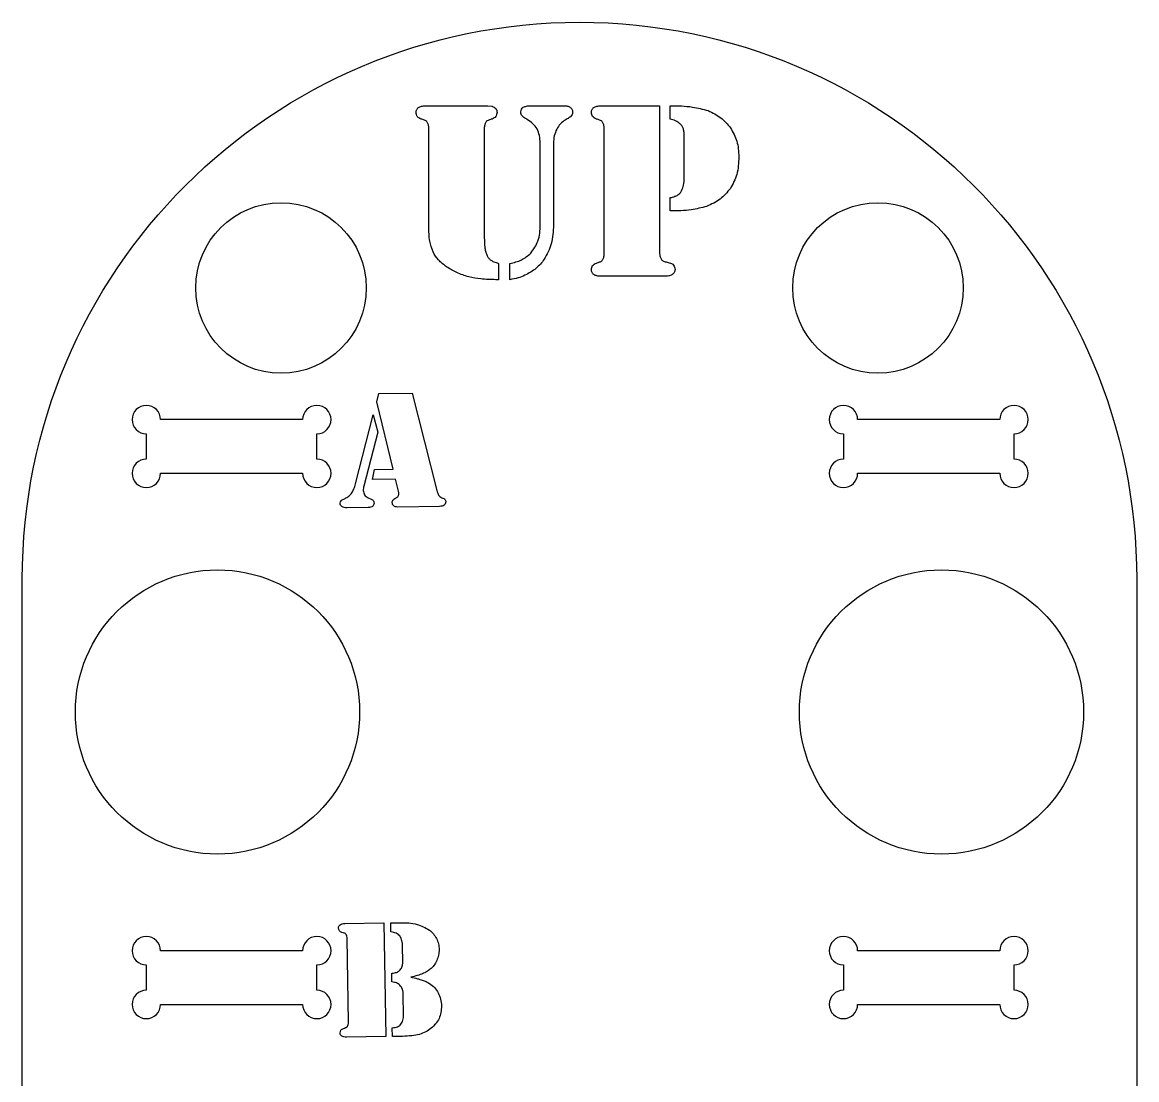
# Model space of a CAD drawing. Header units: inches. Extents: x -2.5 to 28.8, y -4.6 to 15.6.
# Drawn here: x -2.549 to 2.351, y 10.173 to 14.824 of the extents above; entities that cross this region are included whole.
import ezdxf

# ---------------------------------------------------------------- set-up
doc = ezdxf.new("R2010")
doc.units = ezdxf.units.IN
doc.header["$MEASUREMENT"] = 0
doc.layers.get('0').update_dxf_attribs({"lineweight": 0})

# ---------------------------------------------------------------- blocks, each defined once
blk = doc.blocks.new('Block_1')
at = {"color": 18, "lineweight": 25, "true_color": 0x000000}
for p, q in [((-0.7762, 14.4564), (-0.5025, 14.4564)), ((-0.5025, 14.4564), (-0.4828, 14.4542)), ((-0.3119, 14.4564), (-0.1773, 14.4564)), ((-0.0053, 14.4564), (0.2535, 14.4564)), ((0.2535, 14.4564), (0.2535, 13.8108)), ((0.2997, 14.3971), (0.2997, 14.4564)), ((-0.7613, 13.9256), (-0.7613, 14.3564)), ((-0.5174, 14.3564), (-0.5174, 13.8954)), ((0.0095, 13.8064), (0.0095, 14.3564)), ((0.3617, 14.1405), (0.3617, 14.3163)), ((-0.2712, 13.9333), (-0.2712, 14.2916)), ((-0.213, 14.2916), (-0.213, 13.9328)), ((0.3002, 13.9938), (0.3002, 14.0526)), ((-0.4553, 13.7635), (-0.4553, 13.6916)), ((-0.4047, 13.6916), (-0.4047, 13.7635)), ((-0.4553, 13.6916), (-0.4674, 13.6916)), ((0.2727, 13.7064), (-0.0053, 13.7064)), ((-0.9903, 13.1544), (-0.9817, 13.1904)), ((-0.9817, 13.1904), (-0.8341, 13.1927)), ((-0.8341, 13.1927), (-0.7256, 12.7639)), ((-0.9183, 12.8576), (-0.9903, 13.1544)), ((-1.0836, 12.7939), (-1.0055, 13.097)), ((-1.0055, 13.097), (-0.9857, 13.0214)), ((-0.9857, 13.0214), (-1.0468, 12.7838)), ((-1.0095, 12.8126), (-1.0003, 12.8564)), ((-1.0003, 12.8564), (-0.9183, 12.8576)), ((-0.9074, 12.8142), (-1.0095, 12.8126)), ((-0.8948, 12.7613), (-0.9074, 12.8142)), ((-1.0273, 12.7321), (-1.0144, 12.7265)), ((-0.715, 12.6945), (-0.8978, 12.6916)), ((-1.0285, 12.6896), (-1.1215, 12.6882)), ((-1.1311, 10.8597), (-0.9586, 10.8623)), ((-0.9586, 10.8623), (-0.9509, 10.3624)), ((-0.929, 10.8628), (-0.8868, 10.8634)), ((-0.9283, 10.8225), (-0.929, 10.8628)), ((-1.1145, 10.4265), (-1.1202, 10.7931)), ((-0.876, 10.6841), (-0.8773, 10.7676)), ((-0.9238, 10.6028), (-0.9244, 10.6409)), ((-0.8725, 10.4589), (-0.8738, 10.542)), ((-0.9212, 10.3629), (-0.9218, 10.4013)), ((-0.9509, 10.3624), (-1.1234, 10.3597)), ((-0.8776, 10.3635), (-0.9212, 10.3629))]:
    blk.add_line(p, q, dxfattribs=at)
for centre, radius in [((-1.4112, 13.6553), 0.375), ((1.2135, 13.6553), 0.375), ((-1.6905, 11.79), 0.625), ((1.4928, 11.79), 0.625)]:
    blk.add_circle(centre, radius, dxfattribs=at)
for points, knots in [([(0.4041, 5.9291), (0.3696, 5.9291), (0.3416, 5.9571), (0.3416, 5.9916), (0.3416, 6.0261), (0.3696, 6.0541), (0.4041, 6.0541), (0.4386, 6.0541), (0.4666, 6.0261), (0.4666, 5.9916), (0.4666, 5.9916), (0.5778, 5.9916), (0.5778, 5.9916), (0.5778, 6.0261), (0.6058, 6.0541), (0.6403, 6.0541), (0.6748, 6.0541), (0.7028, 6.0261), (0.7028, 5.9916), (0.7028, 5.9571), (0.6748, 5.9291), (0.6403, 5.9291), (0.6403, 5.9291), (0.6403, -3.9621), (0.6403, -3.9621), (1.6589, -3.6398), (2.3512, -2.6946), (2.3512, -1.6262), (2.3512, -1.6262), (2.3512, 12.3738), (2.3512, 12.3738), (2.3512, 13.7268), (1.2543, 14.8238), (-0.0988, 14.8238), (-1.4519, 14.8238), (-2.5488, 13.7268), (-2.5488, 12.3738), (-2.5488, 12.3738), (-2.5488, -1.6262), (-2.5488, -1.6262), (-2.5488, -2.6969), (-1.8537, -3.6435), (-0.8321, -3.9639), (-0.8321, -3.9639), (-0.8321, 5.9291), (-0.8321, 5.9291), (-0.8667, 5.9291), (-0.8946, 5.9571), (-0.8946, 5.9916), (-0.8946, 6.0261), (-0.8667, 6.0541), (-0.8321, 6.0541), (-0.7976, 6.0541), (-0.7696, 6.0261), (-0.7696, 5.9916), (-0.7696, 5.9916), (-0.6584, 5.9916), (-0.6584, 5.9916), (-0.6584, 6.0261), (-0.6304, 6.0541), (-0.5959, 6.0541), (-0.5614, 6.0541), (-0.5334, 6.0261), (-0.5334, 5.9916), (-0.5334, 5.9571), (-0.5614, 5.9291), (-0.5959, 5.9291), (-0.5959, 5.9291), (-0.5959, -3.8206), (-0.5959, -3.8206), (-0.2667, -3.8952), (0.0751, -3.8948), (0.4041, -3.8193), (0.4041, -3.8193), (0.4041, 5.9291), (0.4041, 5.9291)], [0, 0, 0, 0, 1, 1, 1, 2, 2, 2, 3, 3, 3, 4, 4, 4, 5, 5, 5, 6, 6, 6, 7, 7, 7, 8, 8, 8, 9, 9, 9, 10, 10, 10, 11, 11, 11, 12, 12, 12, 13, 13, 13, 14, 14, 14, 15, 15, 15, 16, 16, 16, 17, 17, 17, 18, 18, 18, 19, 19, 19, 20, 20, 20, 21, 21, 21, 22, 22, 22, 23, 23, 23, 24, 24, 24, 25, 25, 25, 25]), ([(-0.8067, 14.449), (-0.8024, 14.4511), (-0.7982, 14.4533), (-0.7937, 14.4545), (-0.7881, 14.4561), (-0.7821, 14.4563), (-0.7762, 14.4564)], [0, 0, 0, 0, 1, 1, 1, 2, 2, 2, 2]), ([(-0.3459, 14.4504), (-0.3414, 14.4521), (-0.3369, 14.4539), (-0.3322, 14.4549), (-0.3256, 14.4563), (-0.3188, 14.4564), (-0.3119, 14.4564)], [0, 0, 0, 0, 1, 1, 1, 2, 2, 2, 2]), ([(-0.1773, 14.4564), (-0.1725, 14.4564), (-0.1678, 14.4564), (-0.163, 14.4562), (-0.1602, 14.456), (-0.1573, 14.4558), (-0.1545, 14.4556)], [0, 0, 0, 0, 1, 1, 1, 2, 2, 2, 2]), ([(-0.1545, 14.4556), (-0.1525, 14.4552), (-0.1506, 14.4548), (-0.1488, 14.4541), (-0.1468, 14.4534), (-0.145, 14.4524), (-0.1432, 14.4515)], [0, 0, 0, 0, 1, 1, 1, 2, 2, 2, 2]), ([(-0.0358, 14.449), (-0.0315, 14.4511), (-0.0273, 14.4533), (-0.0228, 14.4545), (-0.0172, 14.4561), (-0.0112, 14.4563), (-0.0053, 14.4564)], [0, 0, 0, 0, 1, 1, 1, 2, 2, 2, 2]), ([(0.2997, 14.4564), (0.3327, 14.4563), (0.3657, 14.4561), (0.398, 14.451), (0.4211, 14.4474), (0.4439, 14.4412), (0.4667, 14.435)], [0, 0, 0, 0, 1, 1, 1, 2, 2, 2, 2]), ([(-0.8174, 14.4273), (-0.817, 14.4317), (-0.8166, 14.4362), (-0.8147, 14.4398), (-0.8129, 14.4433), (-0.8098, 14.4462), (-0.8067, 14.449)], [0, 0, 0, 0, 1, 1, 1, 2, 2, 2, 2]), ([(-0.7954, 14.3982), (-0.8018, 14.4011), (-0.8082, 14.404), (-0.8119, 14.409), (-0.8154, 14.4138), (-0.8164, 14.4206), (-0.8174, 14.4273)], [0, 0, 0, 0, 1, 1, 1, 2, 2, 2, 2]), ([(-0.4613, 14.4273), (-0.4623, 14.4206), (-0.4633, 14.4138), (-0.4668, 14.409), (-0.4705, 14.404), (-0.4769, 14.4011), (-0.4833, 14.3982)], [0, 0, 0, 0, 1, 1, 1, 2, 2, 2, 2]), ([(-0.4828, 14.4542), (-0.4798, 14.4531), (-0.4768, 14.452), (-0.4742, 14.4504), (-0.4717, 14.4487), (-0.4695, 14.4465), (-0.4674, 14.4443)], [0, 0, 0, 0, 1, 1, 1, 2, 2, 2, 2]), ([(-0.4674, 14.4443), (-0.4656, 14.4418), (-0.4638, 14.4393), (-0.4628, 14.4365), (-0.4618, 14.4336), (-0.4616, 14.4304), (-0.4613, 14.4273)], [0, 0, 0, 0, 1, 1, 1, 2, 2, 2, 2]), ([(-0.3564, 14.43), (-0.356, 14.4344), (-0.3557, 14.4387), (-0.3538, 14.4423), (-0.352, 14.4454), (-0.349, 14.4479), (-0.3459, 14.4504)], [0, 0, 0, 0, 1, 1, 1, 2, 2, 2, 2]), ([(-0.3512, 14.4116), (-0.3527, 14.4141), (-0.3542, 14.4167), (-0.3551, 14.4194), (-0.3562, 14.4227), (-0.3563, 14.4264), (-0.3564, 14.43)], [0, 0, 0, 0, 1, 1, 1, 2, 2, 2, 2]), ([(-0.3289, 14.3965), (-0.3338, 14.399), (-0.3386, 14.4015), (-0.343, 14.4047), (-0.3459, 14.4068), (-0.3485, 14.4092), (-0.3512, 14.4116)], [0, 0, 0, 0, 1, 1, 1, 2, 2, 2, 2]), ([(-0.1377, 14.4086), (-0.1401, 14.4069), (-0.1425, 14.4052), (-0.145, 14.4035), (-0.1503, 14.4), (-0.1558, 14.3969), (-0.1613, 14.3938)], [0, 0, 0, 0, 1, 1, 1, 2, 2, 2, 2]), ([(-0.1432, 14.4515), (-0.139, 14.4486), (-0.1349, 14.4457), (-0.1325, 14.4417), (-0.1303, 14.4381), (-0.1296, 14.4335), (-0.1289, 14.4289)], [0, 0, 0, 0, 1, 1, 1, 2, 2, 2, 2]), ([(-0.1289, 14.4289), (-0.1293, 14.4251), (-0.1296, 14.4212), (-0.1311, 14.4178), (-0.1326, 14.4144), (-0.1351, 14.4115), (-0.1377, 14.4086)], [0, 0, 0, 0, 1, 1, 1, 2, 2, 2, 2]), ([(-0.0465, 14.4278), (-0.0461, 14.4321), (-0.0457, 14.4364), (-0.0438, 14.44), (-0.042, 14.4434), (-0.0389, 14.4462), (-0.0358, 14.449)], [0, 0, 0, 0, 1, 1, 1, 2, 2, 2, 2]), ([(-0.0245, 14.3982), (-0.0309, 14.4011), (-0.0373, 14.4041), (-0.041, 14.4091), (-0.0446, 14.4141), (-0.0455, 14.4209), (-0.0465, 14.4278)], [0, 0, 0, 0, 1, 1, 1, 2, 2, 2, 2]), ([(0.4667, 14.435), (0.4862, 14.4258), (0.5057, 14.4166), (0.5223, 14.4037), (0.5384, 14.3911), (0.5517, 14.3751), (0.565, 14.3591)], [0, 0, 0, 0, 1, 1, 1, 2, 2, 2, 2]), ([(-0.7742, 14.3907), (-0.7765, 14.3916), (-0.7788, 14.3925), (-0.781, 14.3933), (-0.7858, 14.395), (-0.7906, 14.3966), (-0.7954, 14.3982)], [0, 0, 0, 0, 1, 1, 1, 2, 2, 2, 2]), ([(-0.7679, 14.3844), (-0.7689, 14.3859), (-0.7699, 14.3873), (-0.7712, 14.3885), (-0.7721, 14.3893), (-0.7732, 14.39), (-0.7742, 14.3907)], [0, 0, 0, 0, 1, 1, 1, 2, 2, 2, 2]), ([(-0.7613, 14.3564), (-0.7614, 14.3621), (-0.7615, 14.3677), (-0.763, 14.373), (-0.7641, 14.377), (-0.766, 14.3807), (-0.7679, 14.3844)], [0, 0, 0, 0, 1, 1, 1, 2, 2, 2, 2]), ([(-0.5108, 14.3844), (-0.5127, 14.3807), (-0.5146, 14.377), (-0.5157, 14.373), (-0.5172, 14.3677), (-0.5173, 14.3621), (-0.5174, 14.3564)], [0, 0, 0, 0, 1, 1, 1, 2, 2, 2, 2]), ([(-0.5045, 14.3907), (-0.5055, 14.39), (-0.5066, 14.3893), (-0.5076, 14.3885), (-0.5088, 14.3873), (-0.5098, 14.3859), (-0.5108, 14.3844)], [0, 0, 0, 0, 1, 1, 1, 2, 2, 2, 2]), ([(-0.4833, 14.3982), (-0.4881, 14.3966), (-0.4929, 14.395), (-0.4977, 14.3933), (-0.4999, 14.3925), (-0.5022, 14.3916), (-0.5045, 14.3907)], [0, 0, 0, 0, 1, 1, 1, 2, 2, 2, 2]), ([(-0.2712, 14.2916), (-0.2731, 14.3145), (-0.2751, 14.3374), (-0.2856, 14.3554), (-0.2953, 14.3718), (-0.3121, 14.3842), (-0.3289, 14.3965)], [0, 0, 0, 0, 1, 1, 1, 2, 2, 2, 2]), ([(-0.1613, 14.3938), (-0.169, 14.3887), (-0.1767, 14.3836), (-0.1829, 14.3771), (-0.1894, 14.3702), (-0.1943, 14.3618), (-0.1992, 14.3534)], [0, 0, 0, 0, 1, 1, 1, 2, 2, 2, 2]), ([(-0.0034, 14.3907), (-0.0056, 14.3916), (-0.0079, 14.3925), (-0.0102, 14.3933), (-0.0149, 14.395), (-0.0197, 14.3966), (-0.0245, 14.3982)], [0, 0, 0, 0, 1, 1, 1, 2, 2, 2, 2]), ([(0.003, 14.3844), (0.002, 14.3859), (0.001, 14.3873), (-0.0003, 14.3885), (-0.0012, 14.3893), (-0.0023, 14.39), (-0.0034, 14.3907)], [0, 0, 0, 0, 1, 1, 1, 2, 2, 2, 2]), ([(0.0095, 14.3564), (0.0095, 14.3621), (0.0094, 14.3677), (0.0079, 14.373), (0.0068, 14.377), (0.0049, 14.3807), (0.003, 14.3844)], [0, 0, 0, 0, 1, 1, 1, 2, 2, 2, 2]), ([(0.3425, 14.3778), (0.3365, 14.3825), (0.3305, 14.3872), (0.3238, 14.3903), (0.3164, 14.3938), (0.308, 14.3955), (0.2997, 14.3971)], [0, 0, 0, 0, 1, 1, 1, 2, 2, 2, 2]), ([(0.3579, 14.3548), (0.3562, 14.3589), (0.3545, 14.3631), (0.3521, 14.3668), (0.3495, 14.3709), (0.346, 14.3744), (0.3425, 14.3778)], [0, 0, 0, 0, 1, 1, 1, 2, 2, 2, 2]), ([(0.565, 14.3591), (0.5758, 14.3402), (0.5865, 14.3213), (0.5927, 14.301), (0.5994, 14.2788), (0.6006, 14.255), (0.6019, 14.2311)], [0, 0, 0, 0, 1, 1, 1, 2, 2, 2, 2]), ([(-0.1992, 14.3534), (-0.2032, 14.3438), (-0.2073, 14.3343), (-0.2095, 14.3243), (-0.212, 14.3137), (-0.2125, 14.3026), (-0.213, 14.2916)], [0, 0, 0, 0, 1, 1, 1, 2, 2, 2, 2]), ([(0.3617, 14.3163), (0.3617, 14.3238), (0.3617, 14.3314), (0.3608, 14.3388), (0.3601, 14.3442), (0.359, 14.3495), (0.3579, 14.3548)], [0, 0, 0, 0, 1, 1, 1, 2, 2, 2, 2]), ([(0.6019, 14.2311), (0.6008, 14.2049), (0.5997, 14.1787), (0.5925, 14.1542), (0.5863, 14.1328), (0.5754, 14.1127), (0.5645, 14.0927)], [0, 0, 0, 0, 1, 1, 1, 2, 2, 2, 2]), ([(0.3502, 14.0828), (0.3536, 14.0911), (0.3569, 14.0993), (0.3589, 14.1079), (0.3612, 14.1185), (0.3615, 14.1295), (0.3617, 14.1405)], [0, 0, 0, 0, 1, 1, 1, 2, 2, 2, 2]), ([(0.3002, 14.0526), (0.307, 14.0541), (0.3138, 14.0557), (0.3203, 14.0582), (0.3248, 14.0599), (0.3291, 14.062), (0.3334, 14.0641)], [0, 0, 0, 0, 1, 1, 1, 2, 2, 2, 2]), ([(0.3334, 14.0641), (0.3366, 14.0665), (0.3398, 14.0689), (0.3424, 14.0718), (0.3455, 14.075), (0.3478, 14.0789), (0.3502, 14.0828)], [0, 0, 0, 0, 1, 1, 1, 2, 2, 2, 2]), ([(0.5645, 14.0927), (0.5505, 14.076), (0.5366, 14.0593), (0.5197, 14.0464), (0.502, 14.0328), (0.481, 14.0234), (0.4601, 14.0141)], [0, 0, 0, 0, 1, 1, 1, 2, 2, 2, 2]), ([(0.4601, 14.0141), (0.4376, 14.0082), (0.4152, 14.0023), (0.3924, 13.9988), (0.3621, 13.9943), (0.3311, 13.994), (0.3002, 13.9938)], [0, 0, 0, 0, 1, 1, 1, 2, 2, 2, 2]), ([(-0.7426, 13.8135), (-0.7481, 13.8292), (-0.7535, 13.8448), (-0.7567, 13.8608), (-0.7608, 13.8819), (-0.7611, 13.9038), (-0.7613, 13.9256)], [0, 0, 0, 0, 1, 1, 1, 2, 2, 2, 2]), ([(-0.313, 13.8086), (-0.3008, 13.8256), (-0.2887, 13.8426), (-0.2817, 13.8615), (-0.2734, 13.8837), (-0.2723, 13.9085), (-0.2712, 13.9333)], [0, 0, 0, 0, 1, 1, 1, 2, 2, 2, 2]), ([(-0.213, 13.9328), (-0.2142, 13.9041), (-0.2154, 13.8755), (-0.2231, 13.8487), (-0.2299, 13.8252), (-0.2418, 13.8032), (-0.2536, 13.7811)], [0, 0, 0, 0, 1, 1, 1, 2, 2, 2, 2]), ([(-0.5174, 13.8954), (-0.5174, 13.8822), (-0.5174, 13.869), (-0.5168, 13.8558), (-0.5163, 13.8473), (-0.5156, 13.8388), (-0.5149, 13.8303)], [0, 0, 0, 0, 1, 1, 1, 2, 2, 2, 2]), ([(-0.5149, 13.8303), (-0.5139, 13.8244), (-0.5129, 13.8185), (-0.5111, 13.8128), (-0.5095, 13.8074), (-0.5071, 13.8022), (-0.5047, 13.7971)], [0, 0, 0, 0, 1, 1, 1, 2, 2, 2, 2]), ([(-0.6833, 13.7482), (-0.696, 13.7577), (-0.7087, 13.7673), (-0.719, 13.7791), (-0.7281, 13.7894), (-0.7354, 13.8015), (-0.7426, 13.8135)], [0, 0, 0, 0, 1, 1, 1, 2, 2, 2, 2]), ([(-0.5047, 13.7971), (-0.5025, 13.7929), (-0.5002, 13.7888), (-0.4972, 13.7852), (-0.4947, 13.7823), (-0.4918, 13.7798), (-0.4888, 13.7773)], [0, 0, 0, 0, 1, 1, 1, 2, 2, 2, 2]), ([(-0.4888, 13.7773), (-0.4846, 13.775), (-0.4804, 13.7727), (-0.476, 13.7708), (-0.4693, 13.7679), (-0.4623, 13.7657), (-0.4553, 13.7635)], [0, 0, 0, 0, 1, 1, 1, 2, 2, 2, 2]), ([(-0.4047, 13.7635), (-0.3873, 13.7671), (-0.3698, 13.7707), (-0.3543, 13.7784), (-0.3393, 13.7859), (-0.3261, 13.7972), (-0.313, 13.8086)], [0, 0, 0, 0, 1, 1, 1, 2, 2, 2, 2]), ([(-0.2536, 13.7811), (-0.2649, 13.767), (-0.2762, 13.753), (-0.2898, 13.7416), (-0.3044, 13.7292), (-0.3216, 13.72), (-0.3388, 13.7108)], [0, 0, 0, 0, 1, 1, 1, 2, 2, 2, 2]), ([(-0.0245, 13.7646), (-0.0197, 13.7662), (-0.0149, 13.7678), (-0.0102, 13.7695), (-0.0079, 13.7703), (-0.0056, 13.7712), (-0.0034, 13.7721)], [0, 0, 0, 0, 1, 1, 1, 2, 2, 2, 2]), ([(-0.0034, 13.7721), (-0.0023, 13.7728), (-0.0012, 13.7735), (-0.0003, 13.7743), (0.001, 13.7755), (0.002, 13.7769), (0.003, 13.7784)], [0, 0, 0, 0, 1, 1, 1, 2, 2, 2, 2]), ([(0.003, 13.7784), (0.0049, 13.7821), (0.0068, 13.7858), (0.0079, 13.7898), (0.0094, 13.7951), (0.0095, 13.8007), (0.0095, 13.8064)], [0, 0, 0, 0, 1, 1, 1, 2, 2, 2, 2]), ([(0.2535, 13.8108), (0.2536, 13.8045), (0.2537, 13.7982), (0.2556, 13.7924), (0.257, 13.7881), (0.2594, 13.784), (0.2617, 13.78)], [0, 0, 0, 0, 1, 1, 1, 2, 2, 2, 2]), ([(0.2617, 13.78), (0.2631, 13.7784), (0.2644, 13.7768), (0.266, 13.7756), (0.2672, 13.7746), (0.2686, 13.7739), (0.27, 13.7732)], [0, 0, 0, 0, 1, 1, 1, 2, 2, 2, 2]), ([(0.27, 13.7732), (0.2727, 13.7723), (0.2755, 13.7715), (0.2782, 13.7708), (0.2839, 13.7692), (0.2896, 13.7677), (0.2953, 13.7663)], [0, 0, 0, 0, 1, 1, 1, 2, 2, 2, 2]), ([(-0.5861, 13.7042), (-0.6038, 13.7096), (-0.6214, 13.715), (-0.6381, 13.7226), (-0.6538, 13.7298), (-0.6685, 13.739), (-0.6833, 13.7482)], [0, 0, 0, 0, 1, 1, 1, 2, 2, 2, 2]), ([(-0.0465, 13.735), (-0.0455, 13.7418), (-0.0446, 13.7487), (-0.041, 13.7537), (-0.0373, 13.7587), (-0.0309, 13.7617), (-0.0245, 13.7646)], [0, 0, 0, 0, 1, 1, 1, 2, 2, 2, 2]), ([(-0.0358, 13.7138), (-0.0389, 13.7166), (-0.042, 13.7194), (-0.0438, 13.7228), (-0.0457, 13.7264), (-0.0461, 13.7307), (-0.0465, 13.735)], [0, 0, 0, 0, 1, 1, 1, 2, 2, 2, 2]), ([(0.2953, 13.7663), (0.303, 13.7637), (0.3106, 13.7611), (0.315, 13.7557), (0.3191, 13.7507), (0.3204, 13.7434), (0.3216, 13.7361)], [0, 0, 0, 0, 1, 1, 1, 2, 2, 2, 2]), ([(0.3216, 13.7361), (0.3209, 13.7315), (0.3202, 13.7269), (0.3181, 13.7232), (0.3157, 13.7191), (0.3115, 13.716), (0.3074, 13.713)], [0, 0, 0, 0, 1, 1, 1, 2, 2, 2, 2]), ([(-0.4674, 13.6916), (-0.4893, 13.6919), (-0.5111, 13.6922), (-0.5328, 13.6947), (-0.5506, 13.6968), (-0.5683, 13.7005), (-0.5861, 13.7042)], [0, 0, 0, 0, 1, 1, 1, 2, 2, 2, 2]), ([(-0.3388, 13.7108), (-0.3488, 13.7066), (-0.3587, 13.7025), (-0.369, 13.6994), (-0.3807, 13.6959), (-0.3927, 13.6937), (-0.4047, 13.6916)], [0, 0, 0, 0, 1, 1, 1, 2, 2, 2, 2]), ([(-0.0053, 13.7064), (-0.0112, 13.7065), (-0.0172, 13.7067), (-0.0228, 13.7083), (-0.0273, 13.7095), (-0.0315, 13.7117), (-0.0358, 13.7138)], [0, 0, 0, 0, 1, 1, 1, 2, 2, 2, 2]), ([(0.3074, 13.713), (0.3028, 13.7111), (0.2982, 13.7092), (0.2935, 13.708), (0.2868, 13.7065), (0.2798, 13.7064), (0.2727, 13.7064)], [0, 0, 0, 0, 1, 1, 1, 2, 2, 2, 2]), ([(-1.2536, 12.9025), (-1.219, 12.9025), (-1.1911, 12.8745), (-1.1911, 12.84), (-1.1911, 12.8055), (-1.219, 12.7775), (-1.2536, 12.7775), (-1.2881, 12.7775), (-1.3161, 12.8055), (-1.3161, 12.84), (-1.3161, 12.84), (-1.9411, 12.84), (-1.9411, 12.84), (-1.9411, 12.8055), (-1.969, 12.7775), (-2.0036, 12.7775), (-2.0381, 12.7775), (-2.0661, 12.8055), (-2.0661, 12.84), (-2.0661, 12.8745), (-2.0381, 12.9025), (-2.0036, 12.9025), (-2.0036, 12.9025), (-2.0036, 13.0137), (-2.0036, 13.0137), (-2.0381, 13.0137), (-2.0661, 13.0417), (-2.0661, 13.0762), (-2.0661, 13.1108), (-2.0381, 13.1387), (-2.0036, 13.1387), (-1.969, 13.1387), (-1.9411, 13.1108), (-1.9411, 13.0762), (-1.9411, 13.0762), (-1.3161, 13.0762), (-1.3161, 13.0762), (-1.3161, 13.1108), (-1.2881, 13.1387), (-1.2536, 13.1387), (-1.219, 13.1387), (-1.1911, 13.1108), (-1.1911, 13.0762), (-1.1911, 13.0417), (-1.219, 13.0137), (-1.2536, 13.0137), (-1.2536, 13.0137), (-1.2536, 12.9025), (-1.2536, 12.9025)], [0, 0, 0, 0, 1, 1, 1, 2, 2, 2, 3, 3, 3, 4, 4, 4, 5, 5, 5, 6, 6, 6, 7, 7, 7, 8, 8, 8, 9, 9, 9, 10, 10, 10, 11, 11, 11, 12, 12, 12, 13, 13, 13, 14, 14, 14, 15, 15, 15, 16, 16, 16, 16]), ([(1.8117, 12.9025), (1.8462, 12.9025), (1.8742, 12.8745), (1.8742, 12.84), (1.8742, 12.8055), (1.8462, 12.7775), (1.8117, 12.7775), (1.7772, 12.7775), (1.7492, 12.8055), (1.7492, 12.84), (1.7492, 12.84), (1.1242, 12.84), (1.1242, 12.84), (1.1242, 12.8055), (1.0962, 12.7775), (1.0617, 12.7775), (1.0272, 12.7775), (0.9992, 12.8055), (0.9992, 12.84), (0.9992, 12.8745), (1.0272, 12.9025), (1.0617, 12.9025), (1.0617, 12.9025), (1.0617, 13.0137), (1.0617, 13.0137), (1.0272, 13.0137), (0.9992, 13.0417), (0.9992, 13.0762), (0.9992, 13.1108), (1.0272, 13.1387), (1.0617, 13.1387), (1.0962, 13.1387), (1.1242, 13.1108), (1.1242, 13.0762), (1.1242, 13.0762), (1.7492, 13.0762), (1.7492, 13.0762), (1.7492, 13.1108), (1.7772, 13.1387), (1.8117, 13.1387), (1.8462, 13.1387), (1.8742, 13.1108), (1.8742, 13.0762), (1.8742, 13.0417), (1.8462, 13.0137), (1.8117, 13.0137), (1.8117, 13.0137), (1.8117, 12.9025), (1.8117, 12.9025)], [0, 0, 0, 0, 1, 1, 1, 2, 2, 2, 3, 3, 3, 4, 4, 4, 5, 5, 5, 6, 6, 6, 7, 7, 7, 8, 8, 8, 9, 9, 9, 10, 10, 10, 11, 11, 11, 12, 12, 12, 13, 13, 13, 14, 14, 14, 15, 15, 15, 16, 16, 16, 16]), ([(-1.0998, 12.7537), (-1.0966, 12.7595), (-1.0933, 12.7653), (-1.0908, 12.7713), (-1.0877, 12.7786), (-1.0857, 12.7862), (-1.0836, 12.7939)], [0, 0, 0, 0, 1, 1, 1, 2, 2, 2, 2]), ([(-1.1134, 12.739), (-1.111, 12.7411), (-1.1086, 12.7431), (-1.1065, 12.7454), (-1.104, 12.748), (-1.1019, 12.7508), (-1.0998, 12.7537)], [0, 0, 0, 0, 1, 1, 1, 2, 2, 2, 2]), ([(-1.0468, 12.7838), (-1.0476, 12.7805), (-1.0484, 12.7773), (-1.0489, 12.7739), (-1.0493, 12.7709), (-1.0494, 12.7678), (-1.0495, 12.7647)], [0, 0, 0, 0, 1, 1, 1, 2, 2, 2, 2]), ([(-1.0495, 12.7647), (-1.0484, 12.7576), (-1.0474, 12.7505), (-1.0438, 12.745), (-1.0401, 12.7395), (-1.0337, 12.7358), (-1.0273, 12.7321)], [0, 0, 0, 0, 1, 1, 1, 2, 2, 2, 2]), ([(-0.8963, 12.7393), (-0.8955, 12.7409), (-0.8946, 12.7425), (-0.8942, 12.7443), (-0.8937, 12.7462), (-0.8936, 12.7483), (-0.8935, 12.7503)], [0, 0, 0, 0, 1, 1, 1, 2, 2, 2, 2]), ([(-0.8935, 12.7503), (-0.8936, 12.7523), (-0.8937, 12.7542), (-0.8939, 12.7562), (-0.8941, 12.7579), (-0.8945, 12.7596), (-0.8948, 12.7613)], [0, 0, 0, 0, 1, 1, 1, 2, 2, 2, 2]), ([(-0.7256, 12.7639), (-0.7246, 12.7603), (-0.7235, 12.7568), (-0.7223, 12.7532), (-0.7212, 12.7501), (-0.72, 12.747), (-0.7187, 12.7439)], [0, 0, 0, 0, 1, 1, 1, 2, 2, 2, 2]), ([(-0.7187, 12.7439), (-0.717, 12.7416), (-0.7154, 12.7394), (-0.7133, 12.7376), (-0.7106, 12.7354), (-0.7072, 12.7341), (-0.7039, 12.7327)], [0, 0, 0, 0, 1, 1, 1, 2, 2, 2, 2]), ([(-1.1512, 12.7089), (-1.1502, 12.7125), (-1.1493, 12.716), (-1.1473, 12.7187), (-1.1446, 12.7224), (-1.14, 12.7246), (-1.1353, 12.7268)], [0, 0, 0, 0, 1, 1, 1, 2, 2, 2, 2]), ([(-1.1431, 12.6935), (-1.1454, 12.6955), (-1.1477, 12.6976), (-1.1491, 12.7001), (-1.1504, 12.7027), (-1.1508, 12.7058), (-1.1512, 12.7089)], [0, 0, 0, 0, 1, 1, 1, 2, 2, 2, 2]), ([(-1.1215, 12.6882), (-1.1257, 12.6882), (-1.1298, 12.6883), (-1.1337, 12.6894), (-1.1369, 12.6903), (-1.14, 12.6919), (-1.1431, 12.6935)], [0, 0, 0, 0, 1, 1, 1, 2, 2, 2, 2]), ([(-1.1353, 12.7268), (-1.1309, 12.7288), (-1.1266, 12.7308), (-1.1224, 12.7332), (-1.1193, 12.735), (-1.1163, 12.737), (-1.1134, 12.739)], [0, 0, 0, 0, 1, 1, 1, 2, 2, 2, 2]), ([(-1.0021, 12.7083), (-1.0036, 12.703), (-1.0052, 12.6977), (-1.0085, 12.6945), (-1.013, 12.6902), (-1.0208, 12.6899), (-1.0285, 12.6896)], [0, 0, 0, 0, 1, 1, 1, 2, 2, 2, 2]), ([(-1.0144, 12.7265), (-1.0109, 12.7244), (-1.0073, 12.7223), (-1.0053, 12.7193), (-1.0032, 12.7163), (-1.0027, 12.7123), (-1.0021, 12.7083)], [0, 0, 0, 0, 1, 1, 1, 2, 2, 2, 2]), ([(-0.9222, 12.7107), (-0.9222, 12.7129), (-0.9222, 12.7151), (-0.9216, 12.7171), (-0.9211, 12.7187), (-0.9203, 12.7202), (-0.9195, 12.7217)], [0, 0, 0, 0, 1, 1, 1, 2, 2, 2, 2]), ([(-0.9154, 12.6967), (-0.9174, 12.6986), (-0.9193, 12.7005), (-0.9205, 12.7028), (-0.9216, 12.7051), (-0.9219, 12.7079), (-0.9222, 12.7107)], [0, 0, 0, 0, 1, 1, 1, 2, 2, 2, 2]), ([(-0.9195, 12.7217), (-0.918, 12.7232), (-0.9164, 12.7246), (-0.9148, 12.7259), (-0.9122, 12.7279), (-0.9093, 12.7295), (-0.9064, 12.7311)], [0, 0, 0, 0, 1, 1, 1, 2, 2, 2, 2]), ([(-0.8978, 12.6916), (-0.9012, 12.6917), (-0.9045, 12.6918), (-0.9077, 12.6928), (-0.9104, 12.6937), (-0.9129, 12.6952), (-0.9154, 12.6967)], [0, 0, 0, 0, 1, 1, 1, 2, 2, 2, 2]), ([(-0.9064, 12.7311), (-0.9043, 12.7322), (-0.9021, 12.7334), (-0.9003, 12.735), (-0.8988, 12.7363), (-0.8976, 12.7378), (-0.8963, 12.7393)], [0, 0, 0, 0, 1, 1, 1, 2, 2, 2, 2]), ([(-0.6867, 12.714), (-0.6884, 12.7084), (-0.6901, 12.7029), (-0.6936, 12.6996), (-0.6985, 12.695), (-0.7067, 12.6947), (-0.715, 12.6945)], [0, 0, 0, 0, 1, 1, 1, 2, 2, 2, 2]), ([(-0.7039, 12.7327), (-0.7011, 12.7316), (-0.6983, 12.7304), (-0.6958, 12.7288), (-0.6939, 12.7277), (-0.6922, 12.7263), (-0.6906, 12.7249)], [0, 0, 0, 0, 1, 1, 1, 2, 2, 2, 2]), ([(-0.6906, 12.7249), (-0.6895, 12.7234), (-0.6884, 12.7219), (-0.6877, 12.7202), (-0.687, 12.7182), (-0.6869, 12.7161), (-0.6867, 12.714)], [0, 0, 0, 0, 1, 1, 1, 2, 2, 2, 2]), ([(-1.1583, 10.8402), (-1.1581, 10.8431), (-1.1578, 10.8459), (-1.1567, 10.8483), (-1.1555, 10.8506), (-1.1534, 10.8525), (-1.1514, 10.8544)], [0, 0, 0, 0, 1, 1, 1, 2, 2, 2, 2]), ([(-1.1434, 10.8206), (-1.1477, 10.8226), (-1.152, 10.8245), (-1.1545, 10.8278), (-1.1569, 10.831), (-1.1576, 10.8356), (-1.1583, 10.8402)], [0, 0, 0, 0, 1, 1, 1, 2, 2, 2, 2]), ([(-1.1514, 10.8544), (-1.1486, 10.8559), (-1.1458, 10.8574), (-1.1428, 10.8582), (-1.1391, 10.8593), (-1.1351, 10.8595), (-1.1311, 10.8597)], [0, 0, 0, 0, 1, 1, 1, 2, 2, 2, 2]), ([(-0.8868, 10.8634), (-0.8617, 10.8631), (-0.8365, 10.8628), (-0.8131, 10.856), (-0.7942, 10.8505), (-0.7765, 10.8407), (-0.7589, 10.831)], [0, 0, 0, 0, 1, 1, 1, 2, 2, 2, 2]), ([(-0.7589, 10.831), (-0.7525, 10.8256), (-0.7461, 10.8202), (-0.7408, 10.8139), (-0.7357, 10.8077), (-0.7316, 10.8005), (-0.7275, 10.7934)], [0, 0, 0, 0, 1, 1, 1, 2, 2, 2, 2]), ([(-1.3161, 10.74), (-1.3161, 10.7745), (-1.2881, 10.8025), (-1.2536, 10.8025), (-1.219, 10.8025), (-1.1911, 10.7745), (-1.1911, 10.74), (-1.1911, 10.7055), (-1.219, 10.6775), (-1.2536, 10.6775), (-1.2536, 10.6775), (-1.2536, 10.5663), (-1.2536, 10.5663), (-1.219, 10.5663), (-1.1911, 10.5383), (-1.1911, 10.5038), (-1.1911, 10.4693), (-1.219, 10.4413), (-1.2536, 10.4413), (-1.2881, 10.4413), (-1.3161, 10.4693), (-1.3161, 10.5038), (-1.3161, 10.5038), (-1.9411, 10.5038), (-1.9411, 10.5038), (-1.9411, 10.4693), (-1.969, 10.4413), (-2.0036, 10.4413), (-2.0381, 10.4413), (-2.0661, 10.4693), (-2.0661, 10.5038), (-2.0661, 10.5383), (-2.0381, 10.5663), (-2.0036, 10.5663), (-2.0036, 10.5663), (-2.0036, 10.6775), (-2.0036, 10.6775), (-2.0381, 10.6775), (-2.0661, 10.7055), (-2.0661, 10.74), (-2.0661, 10.7745), (-2.0381, 10.8025), (-2.0036, 10.8025), (-1.969, 10.8025), (-1.9411, 10.7745), (-1.9411, 10.74), (-1.9411, 10.74), (-1.3161, 10.74), (-1.3161, 10.74)], [0, 0, 0, 0, 1, 1, 1, 2, 2, 2, 3, 3, 3, 4, 4, 4, 5, 5, 5, 6, 6, 6, 7, 7, 7, 8, 8, 8, 9, 9, 9, 10, 10, 10, 11, 11, 11, 12, 12, 12, 13, 13, 13, 14, 14, 14, 15, 15, 15, 16, 16, 16, 16]), ([(-1.1292, 10.8159), (-1.1307, 10.8165), (-1.1322, 10.817), (-1.1337, 10.8175), (-1.1369, 10.8186), (-1.1401, 10.8196), (-1.1434, 10.8206)], [0, 0, 0, 0, 1, 1, 1, 2, 2, 2, 2]), ([(-1.1249, 10.8118), (-1.1256, 10.8127), (-1.1262, 10.8137), (-1.1271, 10.8144), (-1.1277, 10.815), (-1.1284, 10.8154), (-1.1292, 10.8159)], [0, 0, 0, 0, 1, 1, 1, 2, 2, 2, 2]), ([(-1.1202, 10.7931), (-1.1203, 10.7969), (-1.1204, 10.8007), (-1.1215, 10.8042), (-1.1223, 10.8068), (-1.1236, 10.8093), (-1.1249, 10.8118)], [0, 0, 0, 0, 1, 1, 1, 2, 2, 2, 2]), ([(-0.905, 10.8174), (-0.9084, 10.8186), (-0.9117, 10.8198), (-0.9152, 10.8206), (-0.9195, 10.8216), (-0.9239, 10.8221), (-0.9283, 10.8225)], [0, 0, 0, 0, 1, 1, 1, 2, 2, 2, 2]), ([(-0.8892, 10.8052), (-0.8916, 10.8077), (-0.894, 10.8103), (-0.8967, 10.8124), (-0.8993, 10.8143), (-0.9021, 10.8158), (-0.905, 10.8174)], [0, 0, 0, 0, 1, 1, 1, 2, 2, 2, 2]), ([(-0.8809, 10.7883), (-0.882, 10.7915), (-0.8832, 10.7948), (-0.8847, 10.7979), (-0.886, 10.8004), (-0.8876, 10.8028), (-0.8892, 10.8052)], [0, 0, 0, 0, 1, 1, 1, 2, 2, 2, 2]), ([(-0.8773, 10.7676), (-0.8775, 10.771), (-0.8777, 10.7744), (-0.8783, 10.7777), (-0.8789, 10.7813), (-0.8799, 10.7848), (-0.8809, 10.7883)], [0, 0, 0, 0, 1, 1, 1, 2, 2, 2, 2]), ([(-0.7275, 10.7934), (-0.7243, 10.7858), (-0.7211, 10.7782), (-0.7192, 10.7703), (-0.7172, 10.7621), (-0.7167, 10.7537), (-0.7161, 10.7452)], [0, 0, 0, 0, 1, 1, 1, 2, 2, 2, 2]), ([(1.1242, 10.5038), (1.1242, 10.4693), (1.0962, 10.4413), (1.0617, 10.4413), (1.0272, 10.4413), (0.9992, 10.4693), (0.9992, 10.5038), (0.9992, 10.5383), (1.0272, 10.5663), (1.0617, 10.5663), (1.0617, 10.5663), (1.0617, 10.6775), (1.0617, 10.6775), (1.0272, 10.6775), (0.9992, 10.7055), (0.9992, 10.74), (0.9992, 10.7745), (1.0272, 10.8025), (1.0617, 10.8025), (1.0962, 10.8025), (1.1242, 10.7745), (1.1242, 10.74), (1.1242, 10.74), (1.7492, 10.74), (1.7492, 10.74), (1.7492, 10.7745), (1.7772, 10.8025), (1.8117, 10.8025), (1.8462, 10.8025), (1.8742, 10.7745), (1.8742, 10.74), (1.8742, 10.7055), (1.8462, 10.6775), (1.8117, 10.6775), (1.8117, 10.6775), (1.8117, 10.5663), (1.8117, 10.5663), (1.8462, 10.5663), (1.8742, 10.5383), (1.8742, 10.5038), (1.8742, 10.4693), (1.8462, 10.4413), (1.8117, 10.4413), (1.7772, 10.4413), (1.7492, 10.4693), (1.7492, 10.5038), (1.7492, 10.5038), (1.1242, 10.5038), (1.1242, 10.5038)], [0, 0, 0, 0, 1, 1, 1, 2, 2, 2, 3, 3, 3, 4, 4, 4, 5, 5, 5, 6, 6, 6, 7, 7, 7, 8, 8, 8, 9, 9, 9, 10, 10, 10, 11, 11, 11, 12, 12, 12, 13, 13, 13, 14, 14, 14, 15, 15, 15, 16, 16, 16, 16]), ([(-0.7161, 10.7452), (-0.7164, 10.7368), (-0.7167, 10.7284), (-0.7184, 10.7203), (-0.7201, 10.7122), (-0.7231, 10.7045), (-0.7262, 10.6967)], [0, 0, 0, 0, 1, 1, 1, 2, 2, 2, 2]), ([(-0.8801, 10.6679), (-0.879, 10.6707), (-0.8779, 10.6735), (-0.8772, 10.6764), (-0.8766, 10.6789), (-0.8763, 10.6815), (-0.876, 10.6841)], [0, 0, 0, 0, 1, 1, 1, 2, 2, 2, 2]), ([(-0.7262, 10.6967), (-0.73, 10.6894), (-0.7338, 10.6821), (-0.7388, 10.6757), (-0.7437, 10.6694), (-0.7498, 10.6639), (-0.7558, 10.6585)], [0, 0, 0, 0, 1, 1, 1, 2, 2, 2, 2]), ([(-0.9244, 10.6409), (-0.9204, 10.6413), (-0.9164, 10.6417), (-0.9124, 10.6425), (-0.9094, 10.6431), (-0.9064, 10.644), (-0.9034, 10.6448)], [0, 0, 0, 0, 1, 1, 1, 2, 2, 2, 2]), ([(-0.9034, 10.6448), (-0.901, 10.6459), (-0.8985, 10.6469), (-0.8963, 10.6483), (-0.894, 10.6498), (-0.8919, 10.6516), (-0.8898, 10.6535)], [0, 0, 0, 0, 1, 1, 1, 2, 2, 2, 2]), ([(-0.8898, 10.6535), (-0.8879, 10.6555), (-0.8861, 10.6576), (-0.8845, 10.6599), (-0.8828, 10.6624), (-0.8815, 10.6652), (-0.8801, 10.6679)], [0, 0, 0, 0, 1, 1, 1, 2, 2, 2, 2]), ([(-0.7885, 10.6389), (-0.7959, 10.6362), (-0.8033, 10.6335), (-0.8109, 10.6312), (-0.8208, 10.6281), (-0.8309, 10.6256), (-0.841, 10.6231)], [0, 0, 0, 0, 1, 1, 1, 2, 2, 2, 2]), ([(-0.7558, 10.6585), (-0.7608, 10.6547), (-0.7657, 10.6508), (-0.771, 10.6476), (-0.7766, 10.6443), (-0.7825, 10.6416), (-0.7885, 10.6389)], [0, 0, 0, 0, 1, 1, 1, 2, 2, 2, 2]), ([(-0.9029, 10.5983), (-0.9058, 10.5992), (-0.9088, 10.6002), (-0.9118, 10.6008), (-0.9158, 10.6018), (-0.9198, 10.6023), (-0.9238, 10.6028)], [0, 0, 0, 0, 1, 1, 1, 2, 2, 2, 2]), ([(-0.8892, 10.589), (-0.8913, 10.591), (-0.8934, 10.593), (-0.8958, 10.5946), (-0.898, 10.5961), (-0.9004, 10.5972), (-0.9029, 10.5983)], [0, 0, 0, 0, 1, 1, 1, 2, 2, 2, 2]), ([(-0.8774, 10.5705), (-0.8787, 10.5739), (-0.88, 10.5772), (-0.8819, 10.5802), (-0.8839, 10.5834), (-0.8866, 10.5862), (-0.8892, 10.589)], [0, 0, 0, 0, 1, 1, 1, 2, 2, 2, 2]), ([(-0.841, 10.6231), (-0.8312, 10.6213), (-0.8214, 10.6194), (-0.8117, 10.6171), (-0.8044, 10.6153), (-0.7973, 10.6132), (-0.7901, 10.6111)], [0, 0, 0, 0, 1, 1, 1, 2, 2, 2, 2]), ([(-0.7901, 10.6111), (-0.7843, 10.609), (-0.7786, 10.6069), (-0.7731, 10.6043), (-0.7678, 10.6018), (-0.7628, 10.5988), (-0.7578, 10.5958)], [0, 0, 0, 0, 1, 1, 1, 2, 2, 2, 2]), ([(-0.7578, 10.5958), (-0.75, 10.5903), (-0.7422, 10.5847), (-0.7358, 10.5779), (-0.7295, 10.5711), (-0.7245, 10.563), (-0.7196, 10.5548)], [0, 0, 0, 0, 1, 1, 1, 2, 2, 2, 2]), ([(-0.8738, 10.542), (-0.8739, 10.5475), (-0.8741, 10.5529), (-0.8748, 10.5583), (-0.8754, 10.5624), (-0.8764, 10.5665), (-0.8774, 10.5705)], [0, 0, 0, 0, 1, 1, 1, 2, 2, 2, 2]), ([(-0.7196, 10.5548), (-0.7156, 10.5459), (-0.7117, 10.537), (-0.7094, 10.5277), (-0.707, 10.5178), (-0.7063, 10.5076), (-0.7057, 10.4974)], [0, 0, 0, 0, 1, 1, 1, 2, 2, 2, 2]), ([(-0.7057, 10.4974), (-0.7071, 10.4777), (-0.7086, 10.4581), (-0.7164, 10.4414), (-0.7238, 10.4254), (-0.7371, 10.4121), (-0.7503, 10.3988)], [0, 0, 0, 0, 1, 1, 1, 2, 2, 2, 2]), ([(-0.8839, 10.4166), (-0.8805, 10.4222), (-0.8771, 10.4279), (-0.8751, 10.434), (-0.8726, 10.4418), (-0.8726, 10.4503), (-0.8725, 10.4589)], [0, 0, 0, 0, 1, 1, 1, 2, 2, 2, 2]), ([(-1.1511, 10.3783), (-1.1506, 10.3829), (-1.15, 10.3875), (-1.1477, 10.3908), (-1.1453, 10.3942), (-1.141, 10.3963), (-1.1368, 10.3983)], [0, 0, 0, 0, 1, 1, 1, 2, 2, 2, 2]), ([(-1.1368, 10.3983), (-1.1336, 10.3994), (-1.1304, 10.4005), (-1.1273, 10.4017), (-1.1258, 10.4023), (-1.1243, 10.4029), (-1.1228, 10.4035)], [0, 0, 0, 0, 1, 1, 1, 2, 2, 2, 2]), ([(-1.1228, 10.4035), (-1.1221, 10.404), (-1.1213, 10.4045), (-1.1207, 10.405), (-1.1199, 10.4058), (-1.1193, 10.4068), (-1.1186, 10.4078)], [0, 0, 0, 0, 1, 1, 1, 2, 2, 2, 2]), ([(-1.1186, 10.4078), (-1.1174, 10.4103), (-1.1162, 10.4128), (-1.1154, 10.4154), (-1.1145, 10.419), (-1.1145, 10.4228), (-1.1145, 10.4265)], [0, 0, 0, 0, 1, 1, 1, 2, 2, 2, 2]), ([(-0.9218, 10.4013), (-0.9174, 10.4018), (-0.913, 10.4022), (-0.9087, 10.4031), (-0.9054, 10.4038), (-0.9021, 10.4049), (-0.8988, 10.4059)], [0, 0, 0, 0, 1, 1, 1, 2, 2, 2, 2]), ([(-0.8988, 10.4059), (-0.8961, 10.4072), (-0.8933, 10.4084), (-0.8909, 10.4102), (-0.8883, 10.412), (-0.8861, 10.4143), (-0.8839, 10.4166)], [0, 0, 0, 0, 1, 1, 1, 2, 2, 2, 2]), ([(-0.7503, 10.3988), (-0.7584, 10.3931), (-0.7664, 10.3873), (-0.7751, 10.3828), (-0.7838, 10.3784), (-0.7931, 10.3753), (-0.8025, 10.3722)], [0, 0, 0, 0, 1, 1, 1, 2, 2, 2, 2]), ([(-1.1438, 10.3643), (-1.1459, 10.3662), (-1.148, 10.368), (-1.1492, 10.3703), (-1.1505, 10.3726), (-1.1508, 10.3755), (-1.1511, 10.3783)], [0, 0, 0, 0, 1, 1, 1, 2, 2, 2, 2]), ([(-1.1234, 10.3597), (-1.1274, 10.3598), (-1.1313, 10.3598), (-1.1351, 10.3608), (-1.1381, 10.3616), (-1.1409, 10.363), (-1.1438, 10.3643)], [0, 0, 0, 0, 1, 1, 1, 2, 2, 2, 2]), ([(-0.8025, 10.3722), (-0.8135, 10.3699), (-0.8245, 10.3675), (-0.8356, 10.3661), (-0.8495, 10.3643), (-0.8635, 10.3639), (-0.8776, 10.3635)], [0, 0, 0, 0, 1, 1, 1, 2, 2, 2, 2])]:
    blk.add_open_spline(points, degree=3, knots=knots, dxfattribs=at)

msp = doc.modelspace()

# ---------------------------------------------------------------- block references
msp.add_blockref('Block_1', (0, 0))

doc.saveas('drawing.dxf')
